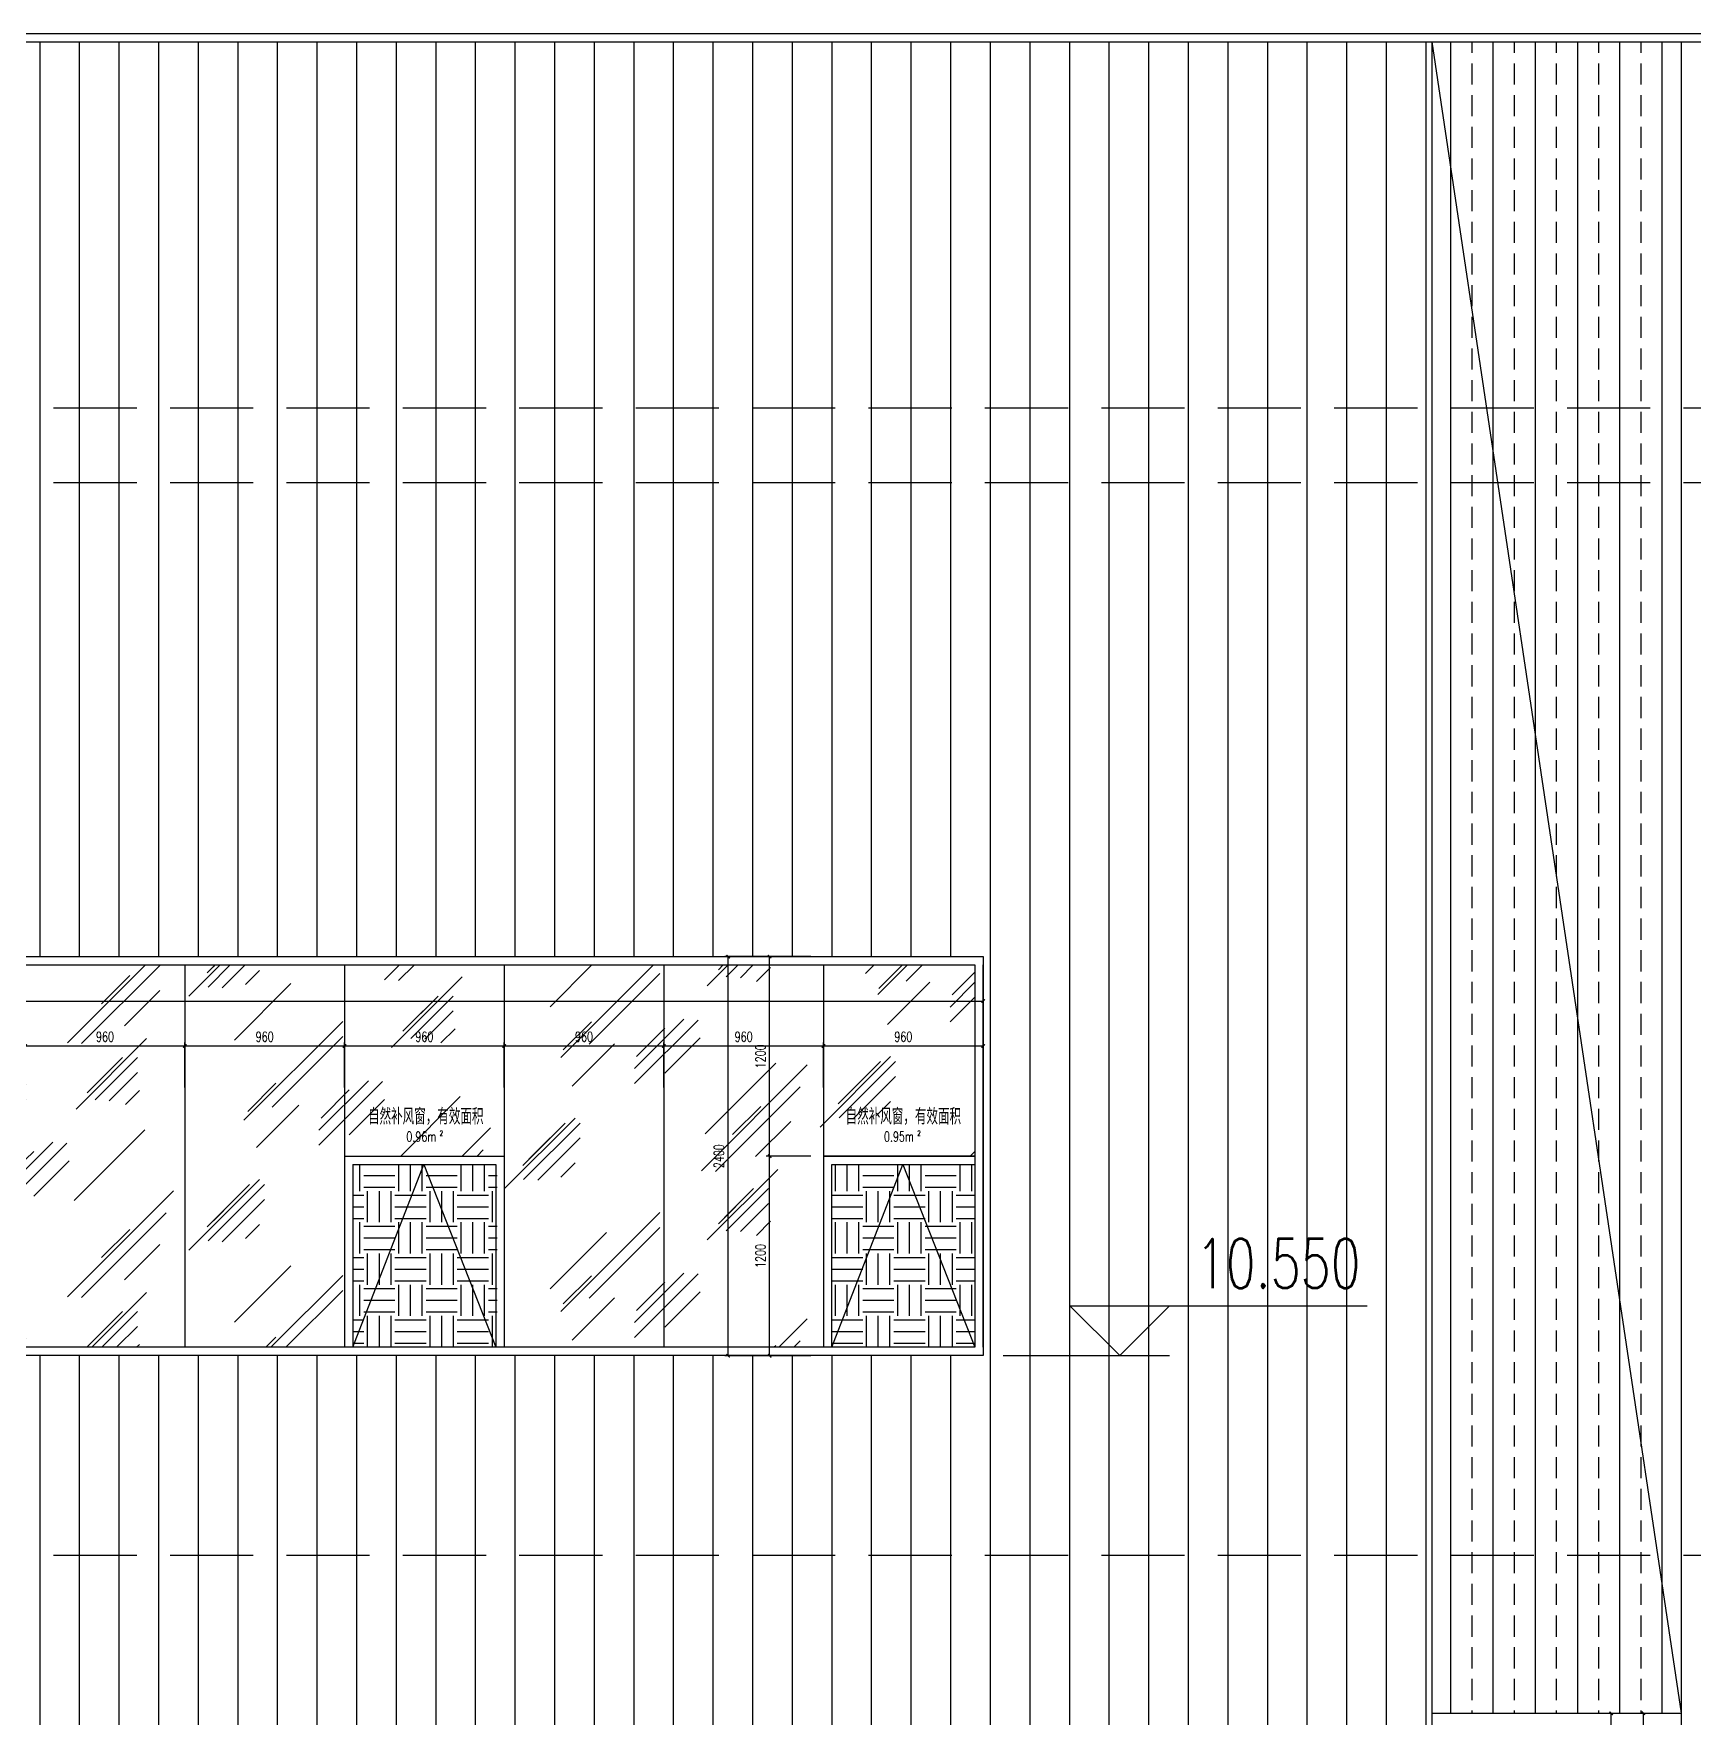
# Model space of a CAD drawing. Extents: x -2377130 to 293730, y -2 to 754590.
# Drawn here: x -87008 to -77029, y 525612 to 535737 of the extents above; entities that cross this region are included whole.
import ezdxf

# ---------------------------------------------------------------- set-up
doc = ezdxf.new("R2010")
doc.units = 0
doc.header["$LTSCALE"] = 1000
doc.header["$MEASUREMENT"] = 0
doc.linetypes.add('__DASH', pattern=[0.35, 0.25, -0.1])
doc.linetypes.add('DOTE', pattern=[2.42, 2, -0.2, 0.02, -0.2])
doc.layers.get('Defpoints').update_dxf_attribs({"color": 210})
for name, color, linetype in [('A-AXIS-DOTE', 14, 'DOTE'), ('A-HATCH-2', 251, 'Continuous'), ('A-LIN-V', 9, 'Continuous'), ('A-WINDOW', 140, 'Continuous'), ('A-门窗表显示尺寸', 160, 'Continuous'), ('AS-WALL', 40, 'Continuous'), ('DIM_ELEV', 3, 'Continuous'), ('PUB_TEXT', 7, 'Continuous'), ('SPACE_HATCH', 8, 'Continuous'), ('参考线', 8, 'Continuous')]:
    doc.layers.add(name, color=color, linetype=linetype)
doc.layers.add('A-WALL-HATCH', color=8, linetype='Continuous', lineweight=13)
doc.layers.add('A-加建区域', color=47, linetype='Continuous', plot=False)
doc.styles.add('_TCH_DIM', font='SIMPLEX', dxfattribs={"bigfont": 'GBCBIG'})
doc.styles.add('_TCH_DIM_T3', font='SIMPLEX', dxfattribs={"width": 0.705882, "bigfont": 'GBCBIG'})
doc.styles.add('_TCH_SPACE', font='SIMPLEX', dxfattribs={"height": 5, "bigfont": 'GBCBIG'})
doc.styles.add('A-DIM_T3', font='SIMPLEX', dxfattribs={"width": 0.705882, "bigfont": 'GBCBIG'})
doc.dimstyles.new('_TCH_ARCH&&20', dxfattribs={"dimtxt": 59.5, "dimasz": 20, "dimexe": 20, "dimexo": 20, "dimgap": 25.25, "dimtad": 1, "dimdec": 0, "dimzin": 0, "dimdsep": 46, "dimtxsty": '_TCH_DIM_T3', "dimblk": 'ARCHTICK', "dimcen": 0.09, "dimclrt": 7, "dimazin": 2, "dimtfac": 1, "dimtdec": 0, "dimtix": 1, "dimtmove": 2, "dimatfit": 3, "dimfxl": 0, "dimtolj": 1, "dimtzin": 0, "dimarcsym": 0})
doc.dimstyles.new('A-DIM&&20', dxfattribs={"dimtxt": 59.5, "dimasz": 20, "dimexe": 20, "dimexo": 20, "dimgap": 25.25, "dimtad": 1, "dimdec": 0, "dimzin": 0, "dimdsep": 46, "dimtxsty": 'A-DIM_T3', "dimblk": 'ARCHTICK', "dimcen": 0.09, "dimclrt": 7, "dimazin": 2, "dimtfac": 1, "dimtdec": 0, "dimtix": 1, "dimtmove": 2, "dimatfit": 3, "dimfxl": 0, "dimtolj": 1, "dimtzin": 0, "dimarcsym": 0})
pattern_1 = [(0, (-190398.66, 10550), (187.5, 187.5), [187.5, -187.5]), (0, (-190398.66, 10620.31), (187.5, 187.5), [187.5, -187.5]), (0, (-190398.66, 10690.63), (187.5, 187.5), [187.5, -187.5]), (90, (-190375.23, 10714.06), (-187.5, 187.5), [187.5, -187.5]), (90, (-190304.91, 10714.06), (-187.5, 187.5), [187.5, -187.5]), (90, (-190234.6, 10714.06), (-187.5, 187.5), [187.5, -187.5])]

# ---------------------------------------------------------------- blocks, each defined once
blk = doc.blocks.new('_ArchTick')
at = {"color": 0, "linetype": 'ByBlock', "const_width": 0.4}
blk.add_lwpolyline([(-0.5, -0.5), (0.5, 0.5)], dxfattribs=at)
blk = doc.blocks.new('*D1349')
at = {"layer": 'A-门窗表显示尺寸', "color": 0, "lineweight": -2}
for p, q in [((-77673, 525637), (-77503, 525637)), ((-77523, 524537), (-77523, 525637)), ((-77673, 524537), (-77503, 524537))]:
    blk.add_line(p, q, dxfattribs=at)
at = {"layer": 'Defpoints', "color": 0}
for p in [(-77693, 525637), (-77523, 525637), (-77693, 524537)]:
    blk.add_point(p, dxfattribs=at)
at = {"layer": 'A-门窗表显示尺寸', "color": 0, "lineweight": -2, "xscale": 20, "yscale": 20, "zscale": 20}
for p, rotation in [((-77523, 525637), 90), ((-77523, 524537), 270)]:
    blk.add_blockref('_ArchTick', p, dxfattribs=dict(at, rotation=rotation))
at = {"layer": 'A-门窗表显示尺寸', "color": 7, "insert": (-77578, 525087), "char_height": 59.5, "attachment_point": 5, "rotation": 90, "style": '_TCH_DIM_T3'}
blk.add_mtext('\\A1;1100', dxfattribs=at)
blk = doc.blocks.new('*D1350')
at = {"layer": 'A-门窗表显示尺寸', "color": 0, "lineweight": -2}
for p, q in [((-77653, 525637), (-77309, 525637)), ((-77329, 517237), (-77329, 525637)), ((-77653, 517237), (-77309, 517237))]:
    blk.add_line(p, q, dxfattribs=at)
at = {"layer": 'Defpoints', "color": 0}
for p in [(-77673, 525637), (-77329, 525637), (-77673, 517237)]:
    blk.add_point(p, dxfattribs=at)
at = {"layer": 'A-门窗表显示尺寸', "color": 0, "lineweight": -2, "xscale": 20, "yscale": 20, "zscale": 20}
for p, rotation in [((-77329, 525637), 90), ((-77329, 517237), 270)]:
    blk.add_blockref('_ArchTick', p, dxfattribs=dict(at, rotation=rotation))
at = {"layer": 'A-门窗表显示尺寸', "color": 7, "insert": (-77384, 521437), "char_height": 59.5, "attachment_point": 5, "rotation": 90, "style": '_TCH_DIM_T3'}
blk.add_mtext('\\A1;8400', dxfattribs=at)
blk = doc.blocks.new('*D1381')
at = {"layer": 'A-门窗表显示尺寸', "color": 0, "lineweight": -2}
for p, q in [((-101799, 529673), (-101799, 529940)), ((-101799, 529920), (-81299, 529920)), ((-81299, 529673), (-81299, 529940))]:
    blk.add_line(p, q, dxfattribs=at)
at = {"layer": 'Defpoints', "color": 0}
for p in [(-81299, 529920), (-101799, 529653), (-81299, 529653)]:
    blk.add_point(p, dxfattribs=at)
at = {"layer": 'A-门窗表显示尺寸', "color": 0, "lineweight": -2, "xscale": 20, "yscale": 20, "zscale": 20, "rotation": 180}
blk.add_blockref('_ArchTick', (-101799, 529920), dxfattribs=at)
at = {"layer": 'A-门窗表显示尺寸', "color": 0, "lineweight": -2, "xscale": 20, "yscale": 20, "zscale": 20}
blk.add_blockref('_ArchTick', (-81299, 529920), dxfattribs=at)
at = {"layer": 'A-门窗表显示尺寸', "color": 7, "insert": (-91549, 529975), "char_height": 59.5, "attachment_point": 5, "style": 'A-DIM_T3'}
blk.add_mtext('\\A1;20500', dxfattribs=at)
blk = doc.blocks.new('*D1382')
at = {"layer": 'A-门窗表显示尺寸', "color": 0, "lineweight": -2}
for p, q in [((-82586, 530187), (-82853, 530187)), ((-82833, 527787), (-82833, 530187)), ((-82586, 527787), (-82853, 527787))]:
    blk.add_line(p, q, dxfattribs=at)
at = {"layer": 'Defpoints', "color": 0}
for p in [(-82833, 530187), (-82566, 530187), (-82566, 527787)]:
    blk.add_point(p, dxfattribs=at)
at = {"layer": 'A-门窗表显示尺寸', "color": 0, "lineweight": -2, "xscale": 20, "yscale": 20, "zscale": 20}
for p, rotation in [((-82833, 530187), 90), ((-82833, 527787), 270)]:
    blk.add_blockref('_ArchTick', p, dxfattribs=dict(at, rotation=rotation))
at = {"layer": 'A-门窗表显示尺寸', "color": 7, "insert": (-82888, 528987), "char_height": 59.5, "attachment_point": 5, "rotation": 90, "style": 'A-DIM_T3'}
blk.add_mtext('\\A1;2400', dxfattribs=at)
blk = doc.blocks.new('*D1383')
at = {"layer": 'A-门窗表显示尺寸', "color": 0, "lineweight": -2}
for p, q in [((-82259, 529400), (-82259, 529670)), ((-82259, 529650), (-81299, 529650)), ((-81299, 529400), (-81299, 529670))]:
    blk.add_line(p, q, dxfattribs=at)
at = {"layer": 'Defpoints', "color": 0}
for p in [(-81299, 529650), (-82259, 529380), (-81299, 529380)]:
    blk.add_point(p, dxfattribs=at)
at = {"layer": 'A-门窗表显示尺寸', "color": 0, "lineweight": -2, "xscale": 20, "yscale": 20, "zscale": 20, "rotation": 180}
blk.add_blockref('_ArchTick', (-82259, 529650), dxfattribs=at)
at = {"layer": 'A-门窗表显示尺寸', "color": 0, "lineweight": -2, "xscale": 20, "yscale": 20, "zscale": 20}
blk.add_blockref('_ArchTick', (-81299, 529650), dxfattribs=at)
at = {"layer": 'A-门窗表显示尺寸', "color": 7, "insert": (-81779, 529705), "char_height": 59.5, "attachment_point": 5, "style": 'A-DIM_T3'}
blk.add_mtext('\\A1;960', dxfattribs=at)
blk = doc.blocks.new('*D1384')
at = {"layer": 'A-门窗表显示尺寸', "color": 0, "lineweight": -2}
for p, q in [((-83219, 529400), (-83219, 529670)), ((-83219, 529650), (-82259, 529650)), ((-82259, 529400), (-82259, 529670))]:
    blk.add_line(p, q, dxfattribs=at)
at = {"layer": 'Defpoints', "color": 0}
for p in [(-82259, 529650), (-83219, 529380), (-82259, 529380)]:
    blk.add_point(p, dxfattribs=at)
at = {"layer": 'A-门窗表显示尺寸', "color": 0, "lineweight": -2, "xscale": 20, "yscale": 20, "zscale": 20, "rotation": 180}
blk.add_blockref('_ArchTick', (-83219, 529650), dxfattribs=at)
at = {"layer": 'A-门窗表显示尺寸', "color": 0, "lineweight": -2, "xscale": 20, "yscale": 20, "zscale": 20}
blk.add_blockref('_ArchTick', (-82259, 529650), dxfattribs=at)
at = {"layer": 'A-门窗表显示尺寸', "color": 7, "insert": (-82739, 529705), "char_height": 59.5, "attachment_point": 5, "style": 'A-DIM_T3'}
blk.add_mtext('\\A1;960', dxfattribs=at)
blk = doc.blocks.new('*D1397')
at = {"layer": 'A-门窗表显示尺寸', "color": 0, "lineweight": -2}
for p, q in [((-84179, 529400), (-84179, 529670)), ((-84179, 529650), (-83219, 529650)), ((-83219, 529400), (-83219, 529670))]:
    blk.add_line(p, q, dxfattribs=at)
at = {"layer": 'Defpoints', "color": 0}
for p in [(-83219, 529650), (-84179, 529380), (-83219, 529380)]:
    blk.add_point(p, dxfattribs=at)
at = {"layer": 'A-门窗表显示尺寸', "color": 0, "lineweight": -2, "xscale": 20, "yscale": 20, "zscale": 20, "rotation": 180}
blk.add_blockref('_ArchTick', (-84179, 529650), dxfattribs=at)
at = {"layer": 'A-门窗表显示尺寸', "color": 0, "lineweight": -2, "xscale": 20, "yscale": 20, "zscale": 20}
blk.add_blockref('_ArchTick', (-83219, 529650), dxfattribs=at)
at = {"layer": 'A-门窗表显示尺寸', "color": 7, "insert": (-83699, 529705), "char_height": 59.5, "attachment_point": 5, "style": 'A-DIM_T3'}
blk.add_mtext('\\A1;960', dxfattribs=at)
blk = doc.blocks.new('*D1398')
at = {"layer": 'A-门窗表显示尺寸', "color": 0, "lineweight": -2}
for p, q in [((-85139, 529400), (-85139, 529670)), ((-85139, 529650), (-84179, 529650)), ((-84179, 529400), (-84179, 529670))]:
    blk.add_line(p, q, dxfattribs=at)
at = {"layer": 'Defpoints', "color": 0}
for p in [(-84179, 529650), (-85139, 529380), (-84179, 529380)]:
    blk.add_point(p, dxfattribs=at)
at = {"layer": 'A-门窗表显示尺寸', "color": 0, "lineweight": -2, "xscale": 20, "yscale": 20, "zscale": 20, "rotation": 180}
blk.add_blockref('_ArchTick', (-85139, 529650), dxfattribs=at)
at = {"layer": 'A-门窗表显示尺寸', "color": 0, "lineweight": -2, "xscale": 20, "yscale": 20, "zscale": 20}
blk.add_blockref('_ArchTick', (-84179, 529650), dxfattribs=at)
at = {"layer": 'A-门窗表显示尺寸', "color": 7, "insert": (-84659, 529705), "char_height": 59.5, "attachment_point": 5, "style": 'A-DIM_T3'}
blk.add_mtext('\\A1;960', dxfattribs=at)
blk = doc.blocks.new('*D1399')
at = {"layer": 'A-门窗表显示尺寸', "color": 0, "lineweight": -2}
for p, q in [((-86099, 529400), (-86099, 529670)), ((-86099, 529650), (-85139, 529650)), ((-85139, 529400), (-85139, 529670))]:
    blk.add_line(p, q, dxfattribs=at)
at = {"layer": 'Defpoints', "color": 0}
for p in [(-85139, 529650), (-86099, 529380), (-85139, 529380)]:
    blk.add_point(p, dxfattribs=at)
at = {"layer": 'A-门窗表显示尺寸', "color": 0, "lineweight": -2, "xscale": 20, "yscale": 20, "zscale": 20, "rotation": 180}
blk.add_blockref('_ArchTick', (-86099, 529650), dxfattribs=at)
at = {"layer": 'A-门窗表显示尺寸', "color": 0, "lineweight": -2, "xscale": 20, "yscale": 20, "zscale": 20}
blk.add_blockref('_ArchTick', (-85139, 529650), dxfattribs=at)
at = {"layer": 'A-门窗表显示尺寸', "color": 7, "insert": (-85619, 529705), "char_height": 59.5, "attachment_point": 5, "style": 'A-DIM_T3'}
blk.add_mtext('\\A1;960', dxfattribs=at)
blk = doc.blocks.new('*D1400')
at = {"layer": 'A-门窗表显示尺寸', "color": 0, "lineweight": -2}
for p, q in [((-87059, 529400), (-87059, 529670)), ((-87059, 529650), (-86099, 529650)), ((-86099, 529400), (-86099, 529670))]:
    blk.add_line(p, q, dxfattribs=at)
at = {"layer": 'Defpoints', "color": 0}
for p in [(-86099, 529650), (-87059, 529380), (-86099, 529380)]:
    blk.add_point(p, dxfattribs=at)
at = {"layer": 'A-门窗表显示尺寸', "color": 0, "lineweight": -2, "xscale": 20, "yscale": 20, "zscale": 20, "rotation": 180}
blk.add_blockref('_ArchTick', (-87059, 529650), dxfattribs=at)
at = {"layer": 'A-门窗表显示尺寸', "color": 0, "lineweight": -2, "xscale": 20, "yscale": 20, "zscale": 20}
blk.add_blockref('_ArchTick', (-86099, 529650), dxfattribs=at)
at = {"layer": 'A-门窗表显示尺寸', "color": 7, "insert": (-86579, 529705), "char_height": 59.5, "attachment_point": 5, "style": 'A-DIM_T3'}
blk.add_mtext('\\A1;960', dxfattribs=at)
blk = doc.blocks.new('*D1386')
at = {"layer": 'A-门窗表显示尺寸', "color": 0, "lineweight": -2}
for p, q in [((-82336, 528987), (-82603, 528987)), ((-82583, 527787), (-82583, 528987)), ((-82336, 527787), (-82603, 527787))]:
    blk.add_line(p, q, dxfattribs=at)
at = {"layer": 'Defpoints', "color": 0}
for p in [(-82583, 528987), (-82316, 528987), (-82316, 527787)]:
    blk.add_point(p, dxfattribs=at)
at = {"layer": 'A-门窗表显示尺寸', "color": 0, "lineweight": -2, "xscale": 20, "yscale": 20, "zscale": 20}
for p, rotation in [((-82583, 528987), 90), ((-82583, 527787), 270)]:
    blk.add_blockref('_ArchTick', p, dxfattribs=dict(at, rotation=rotation))
at = {"layer": 'A-门窗表显示尺寸', "color": 7, "insert": (-82638, 528387), "char_height": 59.5, "attachment_point": 5, "rotation": 90, "style": 'A-DIM_T3'}
blk.add_mtext('\\A1;1200', dxfattribs=at)
blk = doc.blocks.new('*D1387')
at = {"layer": 'A-门窗表显示尺寸', "color": 0, "lineweight": -2}
for p, q in [((-82336, 530187), (-82603, 530187)), ((-82583, 528987), (-82583, 530187)), ((-82336, 528987), (-82603, 528987))]:
    blk.add_line(p, q, dxfattribs=at)
at = {"layer": 'Defpoints', "color": 0}
for p in [(-82583, 530187), (-82316, 530187), (-82316, 528987)]:
    blk.add_point(p, dxfattribs=at)
at = {"layer": 'A-门窗表显示尺寸', "color": 0, "lineweight": -2, "xscale": 20, "yscale": 20, "zscale": 20}
for p, rotation in [((-82583, 530187), 90), ((-82583, 528987), 270)]:
    blk.add_blockref('_ArchTick', p, dxfattribs=dict(at, rotation=rotation))
at = {"layer": 'A-门窗表显示尺寸', "color": 7, "insert": (-82638, 529587), "char_height": 59.5, "attachment_point": 5, "rotation": 90, "style": 'A-DIM_T3'}
blk.add_mtext('\\A1;1200', dxfattribs=at)

msp = doc.modelspace()

# ---------------------------------------------------------------- linework, layer by layer
at = {"layer": 'A-AXIS-DOTE', "color": 8, "linetype": '__DASH', "ltscale": 2}
for p, q in [((-252788.4, 535737.5), (-54309.8, 535737.5)), ((-252788.4, 533487.5), (-54309.8, 533487.5)), ((-252788.4, 533037.5), (-54309.8, 533037.5))]:
    msp.add_line(p, q, dxfattribs=at)
at = {"layer": 'A-HATCH-2', "color": 8, "linetype": 'Continuous'}
for p, q in [((-86970.1, 517237.5), (-86970.1, 535687.5)), ((-86732, 517237.5), (-86732, 535687.5)), ((-86493.8, 517237.5), (-86493.8, 535687.5)), ((-86255.7, 522237.5), (-86255.7, 535687.5)), ((-86017.6, 522237.5), (-86017.6, 535687.5)), ((-85779.5, 522237.5), (-85779.5, 535687.5)), ((-85541.3, 522237.5), (-85541.3, 535687.5)), ((-85303.2, 522237.5), (-85303.2, 535687.5)), ((-85065.1, 522237.5), (-85065.1, 535687.5)), ((-84827, 522237.5), (-84827, 535687.5)), ((-84588.8, 522237.5), (-84588.8, 535687.5)), ((-84350.7, 522237.5), (-84350.7, 535687.5)), ((-84112.6, 522237.5), (-84112.6, 535687.5)), ((-83874.5, 522237.5), (-83874.5, 535687.5)), ((-83636.3, 522237.5), (-83636.3, 535687.5)), ((-83398.2, 522237.5), (-83398.2, 535687.5)), ((-83160.1, 522237.5), (-83160.1, 535687.5)), ((-82922, 522237.5), (-82922, 535687.5)), ((-82683.8, 522237.5), (-82683.8, 535687.5)), ((-82445.7, 522237.5), (-82445.7, 535687.5)), ((-82207.6, 522237.5), (-82207.6, 535687.5)), ((-81969.5, 522237.5), (-81969.5, 535687.5)), ((-81731.3, 522237.5), (-81731.3, 535687.5)), ((-81493.2, 522237.5), (-81493.2, 535687.5)), ((-81255.1, 517237.5), (-81255.1, 535687.5)), ((-81017, 517237.5), (-81017, 535687.5)), ((-80778.8, 517237.5), (-80778.8, 535687.5)), ((-80540.7, 517237.5), (-80540.7, 535687.5)), ((-80302.6, 517237.5), (-80302.6, 535687.5)), ((-80064.5, 517237.5), (-80064.5, 535687.5)), ((-79826.3, 517237.5), (-79826.3, 535687.5)), ((-79588.2, 517237.5), (-79588.2, 535687.5)), ((-79350.1, 517237.5), (-79350.1, 535687.5)), ((-79112, 517237.5), (-79112, 535687.5)), ((-78873.8, 517237.5), (-78873.8, 535687.5)), ((-78635.7, 517237.5), (-78635.7, 535687.5)), ((-78486, 525637.5), (-78486, 535687.5)), ((-78359, 535622.5), (-78359, 535687.5)), ((-78232, 525637.5), (-78232, 535687.5)), ((-78105, 535622.5), (-78105, 535687.5)), ((-77978, 525637.5), (-77978, 535687.5)), ((-77851, 535622.5), (-77851, 535687.5)), ((-77724, 525637.5), (-77724, 535687.5)), ((-77597, 535622.5), (-77597, 535687.5)), ((-77470, 525637.5), (-77470, 535687.5)), ((-77343, 535622.5), (-77343, 535687.5)), ((-77216, 525637.5), (-77216, 535687.5)), ((-78359, 535432), (-78359, 535559)), ((-78105, 535432), (-78105, 535559)), ((-77851, 535432), (-77851, 535559)), ((-77597, 535432), (-77597, 535559)), ((-77343, 535432), (-77343, 535559)), ((-78359, 535241.5), (-78359, 535368.5)), ((-78105, 535241.5), (-78105, 535368.5)), ((-77851, 535241.5), (-77851, 535368.5)), ((-77597, 535241.5), (-77597, 535368.5)), ((-77343, 535241.5), (-77343, 535368.5)), ((-78359, 535051), (-78359, 535178)), ((-78105, 535051), (-78105, 535178)), ((-77851, 535051), (-77851, 535178)), ((-77597, 535051), (-77597, 535178)), ((-77343, 535051), (-77343, 535178)), ((-78359, 534860.5), (-78359, 534987.5)), ((-78105, 534860.5), (-78105, 534987.5)), ((-77851, 534860.5), (-77851, 534987.5)), ((-77597, 534860.5), (-77597, 534987.5)), ((-77343, 534860.5), (-77343, 534987.5)), ((-78359, 534670), (-78359, 534797)), ((-78105, 534670), (-78105, 534797)), ((-77851, 534670), (-77851, 534797)), ((-77597, 534670), (-77597, 534797)), ((-77343, 534670), (-77343, 534797)), ((-78359, 534479.5), (-78359, 534606.5)), ((-78105, 534479.5), (-78105, 534606.5)), ((-77851, 534479.5), (-77851, 534606.5)), ((-77597, 534479.5), (-77597, 534606.5)), ((-77343, 534479.5), (-77343, 534606.5)), ((-78359, 534289), (-78359, 534416)), ((-78105, 534289), (-78105, 534416)), ((-77851, 534289), (-77851, 534416)), ((-77597, 534289), (-77597, 534416)), ((-77343, 534289), (-77343, 534416)), ((-78359, 534098.5), (-78359, 534225.5)), ((-78105, 534098.5), (-78105, 534225.5)), ((-77851, 534098.5), (-77851, 534225.5)), ((-77597, 534098.5), (-77597, 534225.5)), ((-77343, 534098.5), (-77343, 534225.5)), ((-78359, 533908), (-78359, 534035)), ((-78105, 533908), (-78105, 534035)), ((-77851, 533908), (-77851, 534035)), ((-77597, 533908), (-77597, 534035)), ((-77343, 533908), (-77343, 534035)), ((-78359, 533717.5), (-78359, 533844.5)), ((-78105, 533717.5), (-78105, 533844.5)), ((-77851, 533717.5), (-77851, 533844.5)), ((-77597, 533717.5), (-77597, 533844.5)), ((-77343, 533717.5), (-77343, 533844.5)), ((-78359, 533527), (-78359, 533654)), ((-78105, 533527), (-78105, 533654)), ((-77851, 533527), (-77851, 533654)), ((-77597, 533527), (-77597, 533654)), ((-77343, 533527), (-77343, 533654)), ((-78359, 533336.5), (-78359, 533463.5)), ((-78105, 533336.5), (-78105, 533463.5)), ((-77851, 533336.5), (-77851, 533463.5)), ((-77597, 533336.5), (-77597, 533463.5)), ((-77343, 533336.5), (-77343, 533463.5)), ((-78359, 533146), (-78359, 533273)), ((-78105, 533146), (-78105, 533273)), ((-77851, 533146), (-77851, 533273)), ((-77597, 533146), (-77597, 533273)), ((-77343, 533146), (-77343, 533273)), ((-78359, 532955.5), (-78359, 533082.5)), ((-78105, 532955.5), (-78105, 533082.5)), ((-77851, 532955.5), (-77851, 533082.5)), ((-77597, 532955.5), (-77597, 533082.5)), ((-77343, 532955.5), (-77343, 533082.5)), ((-78359, 532765), (-78359, 532892)), ((-78105, 532765), (-78105, 532892)), ((-77851, 532765), (-77851, 532892)), ((-77597, 532765), (-77597, 532892)), ((-77343, 532765), (-77343, 532892)), ((-78359, 532574.5), (-78359, 532701.5)), ((-78105, 532574.5), (-78105, 532701.5)), ((-77851, 532574.5), (-77851, 532701.5)), ((-77597, 532574.5), (-77597, 532701.5)), ((-77343, 532574.5), (-77343, 532701.5)), ((-78359, 532384), (-78359, 532511)), ((-78105, 532384), (-78105, 532511)), ((-77851, 532384), (-77851, 532511)), ((-77597, 532384), (-77597, 532511)), ((-77343, 532384), (-77343, 532511)), ((-78359, 532193.5), (-78359, 532320.5)), ((-78105, 532193.5), (-78105, 532320.5)), ((-77851, 532193.5), (-77851, 532320.5)), ((-77597, 532193.5), (-77597, 532320.5)), ((-77343, 532193.5), (-77343, 532320.5)), ((-78359, 532003), (-78359, 532130)), ((-78105, 532003), (-78105, 532130)), ((-77851, 532003), (-77851, 532130)), ((-77597, 532003), (-77597, 532130)), ((-77343, 532003), (-77343, 532130)), ((-78359, 531812.5), (-78359, 531939.5)), ((-78105, 531812.5), (-78105, 531939.5)), ((-77851, 531812.5), (-77851, 531939.5)), ((-77597, 531812.5), (-77597, 531939.5)), ((-77343, 531812.5), (-77343, 531939.5)), ((-78359, 531622), (-78359, 531749)), ((-78105, 531622), (-78105, 531749)), ((-77851, 531622), (-77851, 531749)), ((-77597, 531622), (-77597, 531749)), ((-77343, 531622), (-77343, 531749)), ((-78359, 531431.5), (-78359, 531558.5)), ((-78105, 531431.5), (-78105, 531558.5)), ((-77851, 531431.5), (-77851, 531558.5)), ((-77597, 531431.5), (-77597, 531558.5)), ((-77343, 531431.5), (-77343, 531558.5)), ((-78359, 531241), (-78359, 531368)), ((-78105, 531241), (-78105, 531368)), ((-77851, 531241), (-77851, 531368)), ((-77597, 531241), (-77597, 531368)), ((-77343, 531241), (-77343, 531368)), ((-78359, 531050.5), (-78359, 531177.5)), ((-78105, 531050.5), (-78105, 531177.5)), ((-77851, 531050.5), (-77851, 531177.5)), ((-77597, 531050.5), (-77597, 531177.5)), ((-77343, 531050.5), (-77343, 531177.5)), ((-78359, 530860), (-78359, 530987)), ((-78105, 530860), (-78105, 530987)), ((-77851, 530860), (-77851, 530987)), ((-77597, 530860), (-77597, 530987)), ((-77343, 530860), (-77343, 530987)), ((-78359, 530669.5), (-78359, 530796.5)), ((-78105, 530669.5), (-78105, 530796.5)), ((-77851, 530669.5), (-77851, 530796.5)), ((-77597, 530669.5), (-77597, 530796.5)), ((-77343, 530669.5), (-77343, 530796.5)), ((-78359, 530479), (-78359, 530606)), ((-78105, 530479), (-78105, 530606)), ((-77851, 530479), (-77851, 530606)), ((-77597, 530479), (-77597, 530606)), ((-77343, 530479), (-77343, 530606)), ((-78359, 530288.5), (-78359, 530415.5)), ((-78105, 530288.5), (-78105, 530415.5)), ((-77851, 530288.5), (-77851, 530415.5)), ((-77597, 530288.5), (-77597, 530415.5)), ((-77343, 530288.5), (-77343, 530415.5)), ((-78359, 530098), (-78359, 530225)), ((-78105, 530098), (-78105, 530225)), ((-77851, 530098), (-77851, 530225)), ((-77597, 530098), (-77597, 530225)), ((-77343, 530098), (-77343, 530225)), ((-78359, 529907.5), (-78359, 530034.5)), ((-78105, 529907.5), (-78105, 530034.5)), ((-77851, 529907.5), (-77851, 530034.5)), ((-77597, 529907.5), (-77597, 530034.5)), ((-77343, 529907.5), (-77343, 530034.5)), ((-78359, 529717), (-78359, 529844)), ((-78105, 529717), (-78105, 529844)), ((-77851, 529717), (-77851, 529844)), ((-77597, 529717), (-77597, 529844)), ((-77343, 529717), (-77343, 529844)), ((-78359, 529526.5), (-78359, 529653.5)), ((-78105, 529526.5), (-78105, 529653.5)), ((-77851, 529526.5), (-77851, 529653.5)), ((-77597, 529526.5), (-77597, 529653.5)), ((-77343, 529526.5), (-77343, 529653.5)), ((-78359, 529336), (-78359, 529463)), ((-78105, 529336), (-78105, 529463)), ((-77851, 529336), (-77851, 529463)), ((-77597, 529336), (-77597, 529463)), ((-77343, 529336), (-77343, 529463)), ((-78359, 529145.5), (-78359, 529272.5)), ((-78105, 529145.5), (-78105, 529272.5)), ((-77851, 529145.5), (-77851, 529272.5)), ((-77597, 529145.5), (-77597, 529272.5)), ((-77343, 529145.5), (-77343, 529272.5)), ((-78359, 528955), (-78359, 529082)), ((-78105, 528955), (-78105, 529082)), ((-77851, 528955), (-77851, 529082)), ((-77597, 528955), (-77597, 529082)), ((-77343, 528955), (-77343, 529082)), ((-78359, 528764.5), (-78359, 528891.5)), ((-78105, 528764.5), (-78105, 528891.5)), ((-77851, 528764.5), (-77851, 528891.5)), ((-77597, 528764.5), (-77597, 528891.5)), ((-77343, 528764.5), (-77343, 528891.5)), ((-78359, 528574), (-78359, 528701)), ((-78105, 528574), (-78105, 528701)), ((-77851, 528574), (-77851, 528701)), ((-77597, 528574), (-77597, 528701)), ((-77343, 528574), (-77343, 528701)), ((-78359, 528383.5), (-78359, 528510.5)), ((-78105, 528383.5), (-78105, 528510.5)), ((-77851, 528383.5), (-77851, 528510.5)), ((-77597, 528383.5), (-77597, 528510.5)), ((-77343, 528383.5), (-77343, 528510.5)), ((-78359, 528193), (-78359, 528320)), ((-78105, 528193), (-78105, 528320)), ((-77851, 528193), (-77851, 528320)), ((-77597, 528193), (-77597, 528320)), ((-77343, 528193), (-77343, 528320)), ((-78359, 528002.5), (-78359, 528129.5)), ((-78105, 528002.5), (-78105, 528129.5)), ((-77851, 528002.5), (-77851, 528129.5)), ((-77597, 528002.5), (-77597, 528129.5)), ((-77343, 528002.5), (-77343, 528129.5)), ((-78359, 527812), (-78359, 527939)), ((-78105, 527812), (-78105, 527939)), ((-77851, 527812), (-77851, 527939)), ((-77597, 527812), (-77597, 527939)), ((-77343, 527812), (-77343, 527939)), ((-78359, 527621.5), (-78359, 527748.5)), ((-78105, 527621.5), (-78105, 527748.5)), ((-77851, 527621.5), (-77851, 527748.5)), ((-77597, 527621.5), (-77597, 527748.5)), ((-77343, 527621.5), (-77343, 527748.5)), ((-78359, 527431), (-78359, 527558)), ((-78105, 527431), (-78105, 527558)), ((-77851, 527431), (-77851, 527558)), ((-77597, 527431), (-77597, 527558)), ((-77343, 527431), (-77343, 527558)), ((-78359, 527240.5), (-78359, 527367.5)), ((-78105, 527240.5), (-78105, 527367.5)), ((-77851, 527240.5), (-77851, 527367.5)), ((-77597, 527240.5), (-77597, 527367.5)), ((-77343, 527240.5), (-77343, 527367.5)), ((-78359, 527050), (-78359, 527177)), ((-78105, 527050), (-78105, 527177)), ((-77851, 527050), (-77851, 527177)), ((-77597, 527050), (-77597, 527177)), ((-77343, 527050), (-77343, 527177)), ((-78359, 526859.5), (-78359, 526986.5)), ((-78105, 526859.5), (-78105, 526986.5)), ((-77851, 526859.5), (-77851, 526986.5)), ((-77597, 526859.5), (-77597, 526986.5)), ((-77343, 526859.5), (-77343, 526986.5)), ((-78359, 526669), (-78359, 526796)), ((-78105, 526669), (-78105, 526796)), ((-77851, 526669), (-77851, 526796)), ((-77597, 526669), (-77597, 526796)), ((-77343, 526669), (-77343, 526796)), ((-78359, 526478.5), (-78359, 526605.5)), ((-78105, 526478.5), (-78105, 526605.5)), ((-77851, 526478.5), (-77851, 526605.5)), ((-77597, 526478.5), (-77597, 526605.5)), ((-77343, 526478.5), (-77343, 526605.5)), ((-78359, 526288), (-78359, 526415)), ((-78105, 526288), (-78105, 526415)), ((-77851, 526288), (-77851, 526415)), ((-77597, 526288), (-77597, 526415)), ((-77343, 526288), (-77343, 526415)), ((-78359, 526097.5), (-78359, 526224.5)), ((-78105, 526097.5), (-78105, 526224.5)), ((-77851, 526097.5), (-77851, 526224.5)), ((-77597, 526097.5), (-77597, 526224.5)), ((-77343, 526097.5), (-77343, 526224.5)), ((-78359, 525907), (-78359, 526034)), ((-78105, 525907), (-78105, 526034)), ((-77851, 525907), (-77851, 526034)), ((-77597, 525907), (-77597, 526034)), ((-77343, 525907), (-77343, 526034)), ((-78359, 525716.5), (-78359, 525843.5)), ((-78105, 525716.5), (-78105, 525843.5)), ((-77851, 525716.5), (-77851, 525843.5)), ((-77597, 525716.5), (-77597, 525843.5)), ((-77343, 525716.5), (-77343, 525843.5)), ((-78359, 525637.5), (-78359, 525653)), ((-78105, 525637.5), (-78105, 525653)), ((-77851, 525637.5), (-77851, 525653)), ((-77597, 525637.5), (-77597, 525653)), ((-77343, 525637.5), (-77343, 525653))]:
    msp.add_line(p, q, dxfattribs=at)
at = {"layer": 'A-LIN-V', "color": 8}
for p, q in [((-246199.3, 535737.5), (-60499.3, 535737.5)), ((-246199.3, 535687.5), (-60499.3, 535687.5)), ((-78599.3, 525637.5), (-78599.3, 535687.5)), ((-77099.3, 525637.5), (-77099.3, 535687.5)), ((-78599.3, 525637.5), (-77099.3, 525637.5))]:
    msp.add_line(p, q, dxfattribs=at)
at = {"layer": 'A-WINDOW', "color": 8}
for p, q in [((-78599.3, 520117.5), (-78599.3, 525637.5)), ((-78599.3, 525637.5), (-77099.3, 525637.5)), ((-77099.3, 520117.5), (-77099.3, 525637.5))]:
    msp.add_line(p, q, dxfattribs=at)
at = {"layer": 'A-加建区域', "color": 8, "linetype": '__DASH', "ltscale": 2}
msp.add_line((-252788.4, 526587.5), (-54309.8, 526587.5), dxfattribs=at)
at = {"layer": 'AS-WALL', "color": 8}
msp.add_line((-77099.3, 525637.5), (-78599.3, 535687.5), dxfattribs=at)
at = {"layer": 'DIM_ELEV', "color": 8}
for p, q in [((-80478, 527787.5), (-80778, 528087.5)), ((-80778, 528087.5), (-78990, 528087.5)), ((-80478, 527787.5), (-80178, 528087.5)), ((-81178, 527787.5), (-80178, 527787.5))]:
    msp.add_line(p, q, dxfattribs=at)

# ---------------------------------------------------------------- texts
at = {"layer": 'PUB_TEXT', "color": 8, "style": '_TCH_DIM', "width": 0.705882}
msp.add_text('10.550', height=297.5, dxfattribs=at).set_placement((-80020, 528192.5))

# ---------------------------------------------------------------- dimensions: what is measured, and where the dimension line sits
at = {"layer": 'A-门窗表显示尺寸', "color": 8}
for p1, p2, distance, picture, middle in [((-77693.3, 524537.5), (-77693.3, 525637.5), -170, '*D1349', (-77578.3, 525087.5)), ((-77673.3, 517237.5), (-77673.3, 525637.5), -344.3, '*D1350', (-77383.9, 521437.5))]:
    dim = msp.add_aligned_dim(p1=p1, p2=p2, distance=distance, dimstyle='_TCH_ARCH&&20', dxfattribs=at)
    dim.commit()
    dim.dimension.update_dxf_attribs({"geometry": picture, "text_midpoint": middle})

# ---------------------------------------------------------------- next in the draw order: wipeouts: each hides what was drawn before it
at = {"color": 8}
msp.add_wipeout([(-101799.3, 527787.5), (-81299.3, 527787.5), (-81299.3, 530187.5), (-101799.3, 530187.5)], dxfattribs=at).dxf.layer = '参考线'

# ---------------------------------------------------------------- next in the draw order: hatches: boundary and pattern name
at = {"layer": 'A-WALL-HATCH'}
h = msp.add_hatch(dxfattribs=at)
h.set_pattern_fill('玻璃2', color=8, scale=100, angle=180)
h.set_pattern_definition([(225, (107880, -60), (-2e-13, -1527.3506), [600, -360, 600, -360, 240, -523.2816]), (225, (107910, -90), (-2e-13, -1527.3506), [480, -600, 360, -360, 420, -463.2816]), (225, (107910, -180), (-2e-13, -1527.3506), [360, -720, 240, -360, 540, -463.2816]), (225, (107820, -90), (-2e-13, -1527.3506), [360, -720, 300, -1303.2815]), (225, (107730, -180), (-2e-13, -1527.3506), [180, -900, 120, -1483.2815]), (225, (107880, -330), (-2e-13, -1527.3506), [120, -900, 120, -480, 300, -763.2816]), (225, (107340, -240), (-2e-13, -1527.3506), [600, -900, 720, -475.2816]), (225, (107340, -150), (-2e-13, -1527.3506), [840, -600, 900, -355.2816]), (225, (107190, -270), (2e-13, 1697.0563), [600, -840, 480, -763.2816]), (225, (107280, -450), (-2e-13, -1527.3506), [300, -1200, 360, -823.2816]), (225, (107100, -360), (-2e-13, -1527.3506), [240, -1200, 240, -1003.2815])])
h.paths.add_polyline_path([(-82259.3, 528987.5), (-81349.3, 528987.5), (-81349.3, 530137.5), (-101749.3, 530137.5), (-101749.3, 528987.5), (-100839.3, 528987.5), (-100839.3, 527837.5), (-98919.3, 527837.5), (-98919.3, 528987.5), (-97959.3, 528987.5), (-97959.3, 527837.5), (-96039.3, 527837.5), (-96039.3, 528987.5), (-95079.3, 528987.5), (-95079.3, 527837.5), (-92199.3, 527837.5), (-92199.3, 528987.5), (-90899.3, 528987.5), (-90899.3, 527837.5), (-88019.3, 527837.5), (-88019.3, 528987.5), (-87059.3, 528987.5), (-87059.3, 527837.5), (-85139.3, 527837.5), (-85139.3, 528987.5), (-84179.3, 528987.5), (-84179.3, 527837.5), (-82259.3, 527837.5)])
at = {"layer": 'SPACE_HATCH'}
h = msp.add_hatch(dxfattribs=at)
h.set_pattern_fill('土壤', color=8, scale=50, style=0)
h.set_pattern_definition(pattern_1)
h.paths.add_polyline_path([(-84221.2, 528937.5), (-85089.3, 528937.5), (-85089.3, 527837.5), (-84221.2, 527837.5)])
h = msp.add_hatch(dxfattribs=at)
h.set_pattern_fill('土壤', color=8, scale=50, style=0)
h.set_pattern_definition(pattern_1)
h.paths.add_polyline_path([(-81349.3, 528937.5), (-82209.3, 528937.5), (-82209.3, 527837.5), (-81349.3, 527837.5)])

# ---------------------------------------------------------------- next in the draw order: linework, layer by layer
at = {"layer": 'A-WINDOW', "color": 8}
for p, q in [((-86099.3, 530137.5), (-86099.3, 527837.5)), ((-85139.3, 530137.5), (-85139.3, 527837.5)), ((-84179.3, 530137.5), (-84179.3, 527837.5)), ((-83219.3, 530137.5), (-83219.3, 527837.5)), ((-82259.3, 530137.5), (-82259.3, 527837.5)), ((-81299.3, 527837.5), (-81299.3, 530137.5)), ((-85139.3, 528987.5), (-84179.3, 528987.5)), ((-85089.3, 528937.5), (-85089.3, 527837.5)), ((-85089.3, 528937.5), (-84229.3, 528937.5)), ((-84229.3, 528937.5), (-84229.3, 527837.5)), ((-82259.3, 528987.5), (-81349.3, 528987.5)), ((-81349.3, 528987.5), (-82259.3, 528987.5)), ((-82209.3, 527837.5), (-82209.3, 528937.5)), ((-82209.3, 528937.5), (-81349.3, 528937.5))]:
    msp.add_line(p, q, dxfattribs=at)
for points in [[(-81299.3, 527787.5), (-101799.3, 527787.5), (-101799.3, 530187.5), (-81299.3, 530187.5)], [(-81349.3, 527837.5), (-101749.3, 527837.5), (-101749.3, 530137.5), (-81349.3, 530137.5)]]:
    msp.add_lwpolyline(points, close=True, dxfattribs=at)
for points in [[(-85089.3, 527837.5), (-84661.8, 528937.5), (-84229.3, 527837.5)], [(-82209.3, 527837.5), (-81781.8, 528937.5), (-81349.3, 527837.5)]]:
    msp.add_lwpolyline(points, dxfattribs=at)

# ---------------------------------------------------------------- next in the draw order: texts
at = {"layer": 'A-加建区域', "color": 8, "style": '_TCH_SPACE'}
for p in [(-84998, 529177.5), (-82126.2, 529177.5)]:
    msp.add_text('自然补风窗，有效面积', height=96.45, dxfattribs=at).set_placement(p)
at = {"layer": 'A-加建区域', "color": 8, "style": '_TCH_SPACE', "width": 0.705882}
for s, height, p in [('0.96m', 59.5, (-84767.8, 529075.1)), ('2', 29.8, (-84567.8, 529110.1)), ('0.95m', 59.5, (-81895.9, 529075.1)), ('2', 29.8, (-81695.9, 529110.1))]:
    msp.add_text(s, height=height, dxfattribs=at).set_placement(p)

# ---------------------------------------------------------------- next in the draw order: dimensions: what is measured, and where the dimension line sits
at = {"layer": 'A-门窗表显示尺寸', "color": 8}
for p1, p2, distance, picture, middle in [((-82565.8, 527787.5), (-82565.8, 530187.5), 267.5, '*D1382', (-82888.2, 528987.5)), ((-82315.8, 528987.5), (-82315.8, 530187.5), 267.5, '*D1387', (-82638.2, 529587.5)), ((-101799.3, 529652.5), (-81299.3, 529652.5), 267.5, '*D1381', (-91549.3, 529975)), ((-87059.3, 529380), (-86099.3, 529380), 270, '*D1400', (-86579.3, 529705)), ((-86099.3, 529380), (-85139.3, 529380), 270, '*D1399', (-85619.3, 529705)), ((-85139.3, 529380), (-84179.3, 529380), 270, '*D1398', (-84659.3, 529705)), ((-84179.3, 529380), (-83219.3, 529380), 270, '*D1397', (-83699.3, 529705)), ((-83219.3, 529380), (-82259.3, 529380), 270, '*D1384', (-82739.3, 529705)), ((-82259.3, 529380), (-81299.3, 529380), 270, '*D1383', (-81779.3, 529705)), ((-82315.8, 527787.5), (-82315.8, 528987.5), 267.5, '*D1386', (-82638.2, 528387.5))]:
    dim = msp.add_aligned_dim(p1=p1, p2=p2, distance=distance, dimstyle='A-DIM&&20', dxfattribs=at)
    dim.commit()
    dim.dimension.update_dxf_attribs({"geometry": picture, "text_midpoint": middle})

doc.saveas('drawing.dxf')
